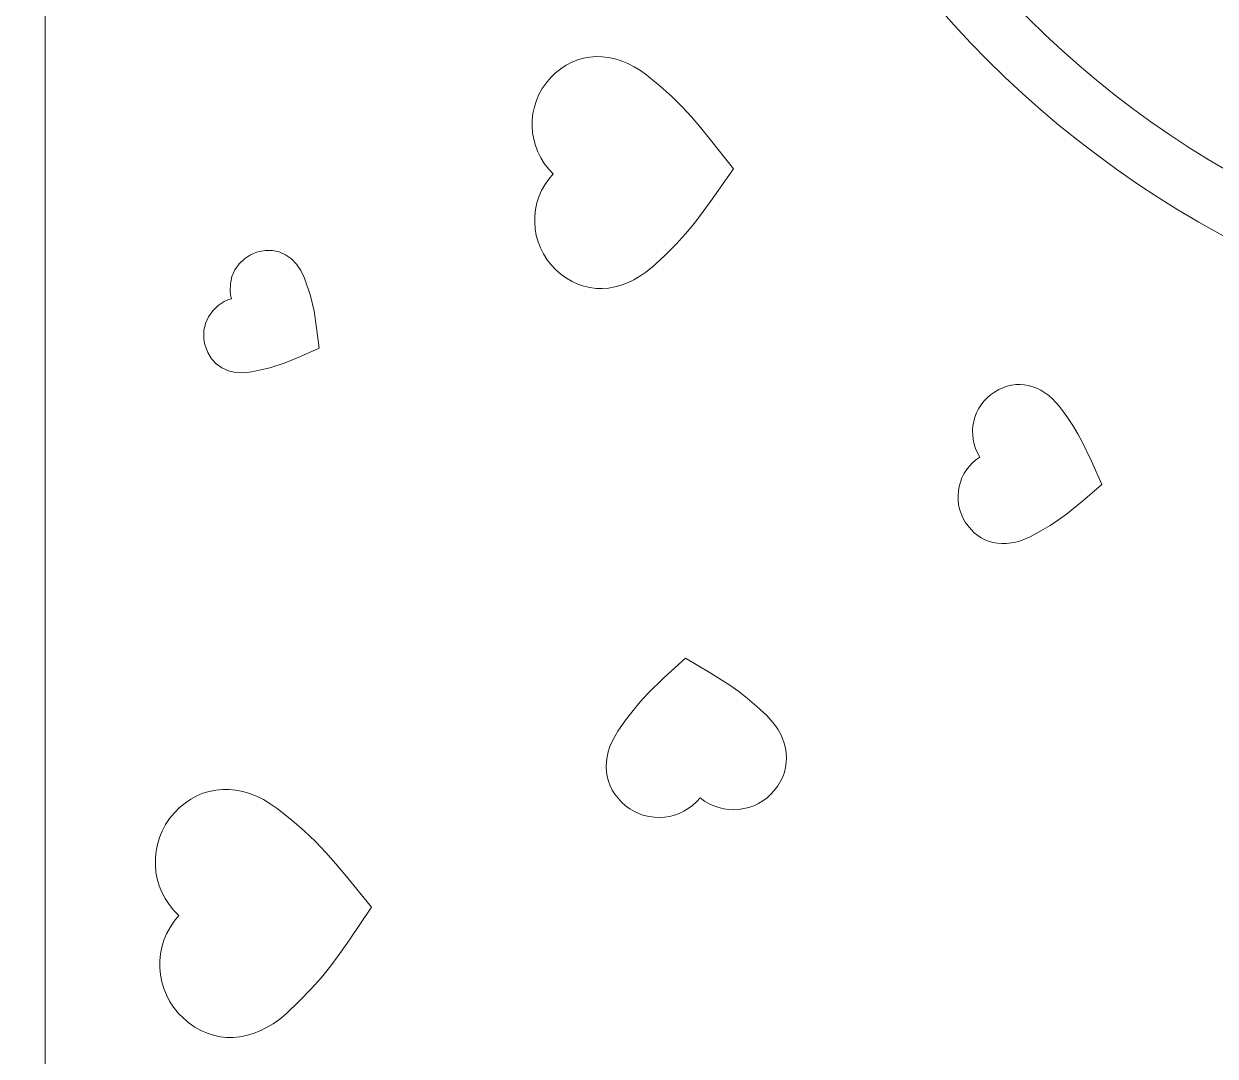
# Model space of a CAD drawing. Header units: millimetres. Extents: x -178 to 178, y -197 to 165.
# Drawn here: x 34.6 to 80.13, y 2.62 to 42.08 of the extents above; entities that cross this region are included whole.
import ezdxf

# ---------------------------------------------------------------- set-up
doc = ezdxf.new("R2010")
doc.units = ezdxf.units.MM
doc.header["$MEASUREMENT"] = 0
doc.layers.add('Calque_par_d_faut', color=7, linetype='Continuous')

msp = doc.modelspace()

# ---------------------------------------------------------------- linework, layer by layer
at = {"layer": 'Calque_par_d_faut', "color": 1, "lineweight": 9}
msp.add_open_spline([(-173.1455, 165.4772), (-174.4725, 165.4763), (-175.7447, 164.9484), (-176.6824, 164.0095), (-176.6824, 164.0095), (-177.6201, 163.0707), (-178.1464, 161.8041), (-178.1455, 160.4772), (-178.1455, 160.4772), (-178.1455, 160.4772), (-178.1455, -24.5228), (-178.1455, -24.5228), (-178.1455, -24.5228), (-178.1447, -25.8498), (-177.6168, -27.122), (-176.6779, -28.0597), (-176.6779, -28.0597), (-175.7391, -28.9974), (-174.4725, -29.5237), (-173.1455, -29.5228), (-173.1455, -29.5228), (-173.1455, -29.5228), (172.4975, -29.5228), (172.4975, -29.5228), (172.4975, -29.5228), (173.8245, -29.522), (175.0967, -28.9941), (176.0344, -28.0552), (176.0344, -28.0552), (176.9721, -27.1163), (177.4984, -25.8498), (177.4975, -24.5228), (177.4975, -24.5228), (177.4975, -24.5228), (177.4975, 71.9694), (177.4975, 71.9694), (177.4975, 71.9694), (177.4975, 71.9694), (177.4975, 79.9694), (177.4975, 79.9694), (177.4975, 79.9694), (177.4975, 79.9694), (177.4975, 160.4772), (177.4975, 160.4772), (177.4975, 160.4772), (177.4967, 161.8041), (176.9688, 163.0763), (176.0299, 164.014), (176.0299, 164.014), (175.0911, 164.9517), (173.8245, 165.478), (172.4975, 165.4772), (172.4975, 165.4772), (172.4975, 165.4772), (-173.1455, 165.4772), (-173.1455, 165.4772), (-173.1455, 165.4772), (-173.1455, 165.4772), (-173.1455, 165.4772), (-173.1455, 165.4772)], degree=3, knots=[0, 0, 0, 0, 0.0625, 0.0625, 0.0625, 0.0625, 0.125, 0.125, 0.125, 0.125, 0.1875, 0.1875, 0.1875, 0.1875, 0.25, 0.25, 0.25, 0.25, 0.3125, 0.3125, 0.3125, 0.3125, 0.375, 0.375, 0.375, 0.375, 0.4375, 0.4375, 0.4375, 0.4375, 0.5, 0.5, 0.5, 0.5, 0.5625, 0.5625, 0.5625, 0.5625, 0.625, 0.625, 0.625, 0.625, 0.6875, 0.6875, 0.6875, 0.6875, 0.75, 0.75, 0.75, 0.75, 0.8125, 0.8125, 0.8125, 0.8125, 0.875, 0.875, 0.875, 0.875, 1, 1, 1, 1], dxfattribs=at)
at = {"layer": 'Calque_par_d_faut', "color": 150, "lineweight": 9}
for points, knots in [([(159.0166, 157.1652), (159.8117, 157.1657), (160.5745, 156.8503), (161.1371, 156.2884), (161.1371, 156.2884), (161.6997, 155.7265), (162.0161, 154.9604), (162.0166, 154.1652), (162.0166, 154.1652), (162.0166, 154.1652), (162.0166, -18.2109), (162.0166, -18.2109), (162.0166, -18.2109), (162.0171, -19.006), (161.7017, -19.7688), (161.1398, -20.3314), (161.1398, -20.3314), (160.5779, -20.894), (159.8117, -21.2104), (159.0166, -21.2109), (159.0166, -21.2109), (159.0166, -21.2109), (38.413, -21.2109), (38.413, -21.2109), (38.413, -21.2109), (37.6179, -21.2114), (36.8551, -20.896), (36.2925, -20.3341), (36.2925, -20.3341), (35.7299, -19.7722), (35.4135, -19.006), (35.413, -18.2109), (35.413, -18.2109), (35.413, -18.2109), (35.413, 154.1652), (35.413, 154.1652), (35.413, 154.1652), (35.4125, 154.9604), (35.7279, 155.7231), (36.2898, 156.2857), (36.2898, 156.2857), (36.8517, 156.8484), (37.6179, 157.1647), (38.413, 157.1652), (38.413, 157.1652), (38.413, 157.1652), (159.0166, 157.1652), (159.0166, 157.1652), (159.0166, 157.1652), (159.0166, 157.1652), (159.0166, 157.1652), (159.0166, 157.1652)], [0, 0, 0, 0, 0.0714286, 0.0714286, 0.0714286, 0.0714286, 0.1428571, 0.1428571, 0.1428571, 0.1428571, 0.2142857, 0.2142857, 0.2142857, 0.2142857, 0.2857143, 0.2857143, 0.2857143, 0.2857143, 0.3571429, 0.3571429, 0.3571429, 0.3571429, 0.4285714, 0.4285714, 0.4285714, 0.4285714, 0.5, 0.5, 0.5, 0.5, 0.5714286, 0.5714286, 0.5714286, 0.5714286, 0.6428571, 0.6428571, 0.6428571, 0.6428571, 0.7142857, 0.7142857, 0.7142857, 0.7142857, 0.7857143, 0.7857143, 0.7857143, 0.7857143, 0.8571429, 0.8571429, 0.8571429, 0.8571429, 1, 1, 1, 1]), ([(137.3051, 67.9772), (137.3051, 89.29), (120.0277, 106.5674), (98.715, 106.5674), (98.715, 106.5674), (77.4022, 106.5674), (60.1247, 89.2901), (60.1247, 67.9773), (60.1247, 67.9773), (60.1246, 46.6645), (77.402, 29.387), (98.7148, 29.3869), (98.7148, 29.3869), (120.0275, 29.3868), (137.305, 46.6642), (137.3051, 67.977), (137.3051, 67.9771), (137.3051, 67.9771), (137.3051, 67.9772)], [0, 0, 0, 0, 0.2, 0.2, 0.2, 0.2, 0.4, 0.4, 0.4, 0.4, 0.6, 0.6, 0.6, 0.6, 1, 1, 1, 1.0002, 1.0002, 1.0002, 1.0002]), ([(135.0663, 67.9772), (135.0663, 88.0535), (118.7912, 104.3286), (98.7149, 104.3286), (98.7149, 104.3286), (78.6385, 104.3287), (62.3634, 88.0536), (62.3634, 67.9773), (62.3634, 67.9773), (62.3633, 47.9009), (78.6383, 31.6258), (98.7147, 31.6257), (98.7147, 31.6257), (118.791, 31.6256), (135.0662, 47.9006), (135.0663, 67.977), (135.0663, 67.9771), (135.0663, 67.9771), (135.0663, 67.9772)], [0, 0, 0, 0, 0.2, 0.2, 0.2, 0.2, 0.4, 0.4, 0.4, 0.4, 0.6, 0.6, 0.6, 0.6, 1, 1, 1, 1.0002, 1.0002, 1.0002, 1.0002]), ([(54.8335, 36.3459), (54.8335, 36.3459), (54.6498, 36.5382), (54.6498, 36.5382), (54.6498, 36.5382), (54.6498, 36.5382), (54.4896, 36.7441), (54.4896, 36.7441), (54.4896, 36.7441), (54.4896, 36.7441), (54.3528, 36.9617), (54.3528, 36.9617), (54.3528, 36.9617), (54.3528, 36.9617), (54.2395, 37.1891), (54.2395, 37.1891), (54.2395, 37.1891), (54.2395, 37.1891), (54.1498, 37.4246), (54.1498, 37.4246), (54.1498, 37.4246), (54.1498, 37.4246), (54.0837, 37.6663), (54.0837, 37.6663), (54.0837, 37.6663), (54.0837, 37.6663), (54.0413, 37.9124), (54.0413, 37.9124), (54.0413, 37.9124), (54.0413, 37.9124), (54.0225, 38.1609), (54.0225, 38.1609), (54.0225, 38.1609), (54.0225, 38.1609), (54.0276, 38.4101), (54.0276, 38.4101), (54.0276, 38.4101), (54.0276, 38.4101), (54.0564, 38.6581), (54.0564, 38.6581), (54.0564, 38.6581), (54.0564, 38.6581), (54.1091, 38.9031), (54.1091, 38.9031), (54.1091, 38.9031), (54.1091, 38.9031), (54.1858, 39.1431), (54.1858, 39.1431), (54.1858, 39.1431), (54.1858, 39.1431), (54.2864, 39.3765), (54.2864, 39.3765), (54.2864, 39.3765), (54.2864, 39.3765), (54.411, 39.6013), (54.411, 39.6013), (54.411, 39.6013), (54.411, 39.6013), (54.5597, 39.8156), (54.5597, 39.8156), (54.5597, 39.8156), (54.5597, 39.8156), (54.7325, 40.0177), (54.7325, 40.0177), (54.7325, 40.0177), (54.7325, 40.0177), (54.9222, 40.2013), (54.9222, 40.2013), (54.9222, 40.2013), (54.9222, 40.2013), (55.1212, 40.3614), (55.1212, 40.3614), (55.1212, 40.3614), (55.1212, 40.3614), (55.3285, 40.4979), (55.3285, 40.4979), (55.3285, 40.4979), (55.3285, 40.4979), (55.5434, 40.6108), (55.5434, 40.6108), (55.5434, 40.6108), (55.5434, 40.6108), (55.765, 40.7001), (55.765, 40.7001), (55.765, 40.7001), (55.765, 40.7001), (55.9924, 40.7658), (55.9924, 40.7658), (55.9924, 40.7658), (55.9924, 40.7658), (56.2248, 40.8079), (56.2248, 40.8079), (56.2248, 40.8079), (56.2248, 40.8079), (56.4614, 40.8263), (56.4614, 40.8263), (56.4614, 40.8263), (56.4614, 40.8263), (56.7014, 40.821), (56.7014, 40.821), (56.7014, 40.821), (56.7014, 40.821), (56.9438, 40.792), (56.9438, 40.792), (56.9438, 40.792), (56.9438, 40.792), (57.1879, 40.7393), (57.1879, 40.7393), (57.1879, 40.7393), (57.1879, 40.7393), (57.4329, 40.6628), (57.4329, 40.6628), (57.4329, 40.6628), (57.4329, 40.6628), (57.6778, 40.5625), (57.6778, 40.5625), (57.6778, 40.5625), (57.6778, 40.5625), (57.9219, 40.4384), (57.9219, 40.4384), (57.9219, 40.4384), (57.9219, 40.4384), (58.1644, 40.2905), (58.1644, 40.2905), (58.1644, 40.2905), (58.1644, 40.2905), (58.4043, 40.1187), (58.4043, 40.1187), (58.4043, 40.1187), (58.4043, 40.1187), (58.919, 39.6944), (58.919, 39.6944), (58.919, 39.6944), (58.919, 39.6944), (59.362, 39.2978), (59.362, 39.2978), (59.362, 39.2978), (59.362, 39.2978), (59.7549, 38.9117), (59.7549, 38.9117), (59.7549, 38.9117), (59.7549, 38.9117), (60.1191, 38.5189), (60.1191, 38.5189), (60.1191, 38.5189), (60.1191, 38.5189), (60.476, 38.1021), (60.476, 38.1021), (60.476, 38.1021), (60.476, 38.1021), (60.8472, 37.644), (60.8472, 37.644), (60.8472, 37.644), (60.8472, 37.644), (61.7181, 36.5353), (61.7181, 36.5353), (61.7181, 36.5353), (61.7181, 36.5353), (60.9095, 35.3804), (60.9095, 35.3804), (60.9095, 35.3804), (60.9095, 35.3804), (60.564, 34.9026), (60.564, 34.9026), (60.564, 34.9026), (60.564, 34.9026), (60.2305, 34.4668), (60.2305, 34.4668), (60.2305, 34.4668), (60.2305, 34.4668), (59.8885, 34.0546), (59.8885, 34.0546), (59.8885, 34.0546), (59.8885, 34.0546), (59.5174, 33.6475), (59.5174, 33.6475), (59.5174, 33.6475), (59.5174, 33.6475), (59.0969, 33.2271), (59.0969, 33.2271), (59.0969, 33.2271), (59.0969, 33.2271), (58.6063, 32.7751), (58.6063, 32.7751), (58.6063, 32.7751), (58.6063, 32.7751), (58.3762, 32.5904), (58.3762, 32.5904), (58.3762, 32.5904), (58.3762, 32.5904), (58.1422, 32.4294), (58.1422, 32.4294), (58.1422, 32.4294), (58.1422, 32.4294), (57.9053, 32.2921), (57.9053, 32.2921), (57.9053, 32.2921), (57.9053, 32.2921), (57.6663, 32.1785), (57.6663, 32.1785), (57.6663, 32.1785), (57.6663, 32.1785), (57.4259, 32.0887), (57.4259, 32.0887), (57.4259, 32.0887), (57.4259, 32.0887), (57.185, 32.0226), (57.185, 32.0226), (57.185, 32.0226), (57.185, 32.0226), (56.9445, 31.9803), (56.9445, 31.9803), (56.9445, 31.9803), (56.9445, 31.9803), (56.7052, 31.9618), (56.7052, 31.9618), (56.7052, 31.9618), (56.7052, 31.9618), (56.468, 31.9672), (56.468, 31.9672), (56.468, 31.9672), (56.468, 31.9672), (56.2336, 31.9964), (56.2336, 31.9964), (56.2336, 31.9964), (56.2336, 31.9964), (56.0029, 32.0495), (56.0029, 32.0495), (56.0029, 32.0495), (56.0029, 32.0495), (55.7768, 32.1265), (55.7768, 32.1265), (55.7768, 32.1265), (55.7768, 32.1265), (55.556, 32.2275), (55.556, 32.2275), (55.556, 32.2275), (55.556, 32.2275), (55.3415, 32.3524), (55.3415, 32.3524), (55.3415, 32.3524), (55.3415, 32.3524), (55.1341, 32.5013), (55.1341, 32.5013), (55.1341, 32.5013), (55.1341, 32.5013), (54.9345, 32.6741), (54.9345, 32.6741), (54.9345, 32.6741), (54.9345, 32.6741), (54.7508, 32.8664), (54.7508, 32.8664), (54.7508, 32.8664), (54.7508, 32.8664), (54.5906, 33.0723), (54.5906, 33.0723), (54.5906, 33.0723), (54.5906, 33.0723), (54.4538, 33.2899), (54.4538, 33.2899), (54.4538, 33.2899), (54.4538, 33.2899), (54.3405, 33.5173), (54.3405, 33.5173), (54.3405, 33.5173), (54.3405, 33.5173), (54.2508, 33.7528), (54.2508, 33.7528), (54.2508, 33.7528), (54.2508, 33.7528), (54.1847, 33.9945), (54.1847, 33.9945), (54.1847, 33.9945), (54.1847, 33.9945), (54.1423, 34.2406), (54.1423, 34.2406), (54.1423, 34.2406), (54.1423, 34.2406), (54.1235, 34.4891), (54.1235, 34.4891), (54.1235, 34.4891), (54.1235, 34.4891), (54.1286, 34.7383), (54.1286, 34.7383), (54.1286, 34.7383), (54.1286, 34.7383), (54.1574, 34.9863), (54.1574, 34.9863), (54.1574, 34.9863), (54.1574, 34.9863), (54.2101, 35.2313), (54.2101, 35.2313), (54.2101, 35.2313), (54.2101, 35.2313), (54.2868, 35.4714), (54.2868, 35.4714), (54.2868, 35.4714), (54.2868, 35.4714), (54.3874, 35.7047), (54.3874, 35.7047), (54.3874, 35.7047), (54.3874, 35.7047), (54.512, 35.9295), (54.512, 35.9295), (54.512, 35.9295), (54.512, 35.9295), (54.6607, 36.1438), (54.6607, 36.1438), (54.6607, 36.1438), (54.6607, 36.1438), (54.8335, 36.3459), (54.8335, 36.3459), (54.8335, 36.3459), (54.8335, 36.3459), (54.8335, 36.3459), (54.8335, 36.3459)], [0, 0, 0, 0, 0.0125, 0.0125, 0.0125, 0.0125, 0.025, 0.025, 0.025, 0.025, 0.0375, 0.0375, 0.0375, 0.0375, 0.05, 0.05, 0.05, 0.05, 0.0625, 0.0625, 0.0625, 0.0625, 0.075, 0.075, 0.075, 0.075, 0.0875, 0.0875, 0.0875, 0.0875, 0.1, 0.1, 0.1, 0.1, 0.1125, 0.1125, 0.1125, 0.1125, 0.125, 0.125, 0.125, 0.125, 0.1375, 0.1375, 0.1375, 0.1375, 0.15, 0.15, 0.15, 0.15, 0.1625, 0.1625, 0.1625, 0.1625, 0.175, 0.175, 0.175, 0.175, 0.1875, 0.1875, 0.1875, 0.1875, 0.2, 0.2, 0.2, 0.2, 0.2125, 0.2125, 0.2125, 0.2125, 0.225, 0.225, 0.225, 0.225, 0.2375, 0.2375, 0.2375, 0.2375, 0.25, 0.25, 0.25, 0.25, 0.2625, 0.2625, 0.2625, 0.2625, 0.275, 0.275, 0.275, 0.275, 0.2875, 0.2875, 0.2875, 0.2875, 0.3, 0.3, 0.3, 0.3, 0.3125, 0.3125, 0.3125, 0.3125, 0.325, 0.325, 0.325, 0.325, 0.3375, 0.3375, 0.3375, 0.3375, 0.35, 0.35, 0.35, 0.35, 0.3625, 0.3625, 0.3625, 0.3625, 0.375, 0.375, 0.375, 0.375, 0.3875, 0.3875, 0.3875, 0.3875, 0.4, 0.4, 0.4, 0.4, 0.4125, 0.4125, 0.4125, 0.4125, 0.425, 0.425, 0.425, 0.425, 0.4375, 0.4375, 0.4375, 0.4375, 0.45, 0.45, 0.45, 0.45, 0.4625, 0.4625, 0.4625, 0.4625, 0.475, 0.475, 0.475, 0.475, 0.4875, 0.4875, 0.4875, 0.4875, 0.5, 0.5, 0.5, 0.5, 0.5125, 0.5125, 0.5125, 0.5125, 0.525, 0.525, 0.525, 0.525, 0.5375, 0.5375, 0.5375, 0.5375, 0.55, 0.55, 0.55, 0.55, 0.5625, 0.5625, 0.5625, 0.5625, 0.575, 0.575, 0.575, 0.575, 0.5875, 0.5875, 0.5875, 0.5875, 0.6, 0.6, 0.6, 0.6, 0.6125, 0.6125, 0.6125, 0.6125, 0.625, 0.625, 0.625, 0.625, 0.6375, 0.6375, 0.6375, 0.6375, 0.65, 0.65, 0.65, 0.65, 0.6625, 0.6625, 0.6625, 0.6625, 0.675, 0.675, 0.675, 0.675, 0.6875, 0.6875, 0.6875, 0.6875, 0.7, 0.7, 0.7, 0.7, 0.7125, 0.7125, 0.7125, 0.7125, 0.725, 0.725, 0.725, 0.725, 0.7375, 0.7375, 0.7375, 0.7375, 0.75, 0.75, 0.75, 0.75, 0.7625, 0.7625, 0.7625, 0.7625, 0.775, 0.775, 0.775, 0.775, 0.7875, 0.7875, 0.7875, 0.7875, 0.8, 0.8, 0.8, 0.8, 0.8125, 0.8125, 0.8125, 0.8125, 0.825, 0.825, 0.825, 0.825, 0.8375, 0.8375, 0.8375, 0.8375, 0.85, 0.85, 0.85, 0.85, 0.8625, 0.8625, 0.8625, 0.8625, 0.875, 0.875, 0.875, 0.875, 0.8875, 0.8875, 0.8875, 0.8875, 0.9, 0.9, 0.9, 0.9, 0.9125, 0.9125, 0.9125, 0.9125, 0.925, 0.925, 0.925, 0.925, 0.9375, 0.9375, 0.9375, 0.9375, 0.95, 0.95, 0.95, 0.95, 0.9625, 0.9625, 0.9625, 0.9625, 0.975, 0.975, 0.975, 0.975, 1, 1, 1, 1]), ([(42.5326, 31.5723), (42.5326, 31.5723), (42.4998, 31.7173), (42.4998, 31.7173), (42.4998, 31.7173), (42.4998, 31.7173), (42.4822, 31.8621), (42.4822, 31.8621), (42.4822, 31.8621), (42.4822, 31.8621), (42.4902, 32.1474), (42.4902, 32.1474), (42.4902, 32.1474), (42.4902, 32.1474), (42.5527, 32.421), (42.5527, 32.421), (42.5527, 32.421), (42.5527, 32.421), (42.6656, 32.6758), (42.6656, 32.6758), (42.6656, 32.6758), (42.6656, 32.6758), (42.8248, 32.9045), (42.8248, 32.9045), (42.8248, 32.9045), (42.8248, 32.9045), (43.0262, 33.0999), (43.0262, 33.0999), (43.0262, 33.0999), (43.0262, 33.0999), (43.2659, 33.2548), (43.2659, 33.2548), (43.2659, 33.2548), (43.2659, 33.2548), (43.3989, 33.3148), (43.3989, 33.3148), (43.3989, 33.3148), (43.3989, 33.3148), (43.5398, 33.362), (43.5398, 33.362), (43.5398, 33.362), (43.5398, 33.362), (43.825, 33.4151), (43.825, 33.4151), (43.825, 33.4151), (43.825, 33.4151), (44.0992, 33.4133), (44.0992, 33.4133), (44.0992, 33.4133), (44.0992, 33.4133), (44.3591, 33.3586), (44.3591, 33.3586), (44.3591, 33.3586), (44.3591, 33.3586), (44.6014, 33.2527), (44.6014, 33.2527), (44.6014, 33.2527), (44.6014, 33.2527), (44.8228, 33.0976), (44.8228, 33.0976), (44.8228, 33.0976), (44.8228, 33.0976), (45.0202, 32.895), (45.0202, 32.895), (45.0202, 32.895), (45.0202, 32.895), (45.1902, 32.6468), (45.1902, 32.6468), (45.1902, 32.6468), (45.1902, 32.6468), (45.3296, 32.3548), (45.3296, 32.3548), (45.3296, 32.3548), (45.3296, 32.3548), (45.5528, 31.6858), (45.5528, 31.6858), (45.5528, 31.6858), (45.5528, 31.6858), (45.6919, 31.0947), (45.6919, 31.0947), (45.6919, 31.0947), (45.6919, 31.0947), (45.7895, 30.4658), (45.7895, 30.4658), (45.7895, 30.4658), (45.7895, 30.4658), (45.8883, 29.6838), (45.8883, 29.6838), (45.8883, 29.6838), (45.8883, 29.6838), (45.1685, 29.3625), (45.1685, 29.3625), (45.1685, 29.3625), (45.1685, 29.3625), (44.5803, 29.1196), (44.5803, 29.1196), (44.5803, 29.1196), (44.5803, 29.1196), (44.0028, 28.9317), (44.0028, 28.9317), (44.0028, 28.9317), (44.0028, 28.9317), (43.3151, 28.7754), (43.3151, 28.7754), (43.3151, 28.7754), (43.3151, 28.7754), (42.9932, 28.743), (42.9932, 28.743), (42.9932, 28.743), (42.9932, 28.743), (42.6928, 28.7596), (42.6928, 28.7596), (42.6928, 28.7596), (42.6928, 28.7596), (42.4172, 28.8231), (42.4172, 28.8231), (42.4172, 28.8231), (42.4172, 28.8231), (42.1697, 28.9319), (42.1697, 28.9319), (42.1697, 28.9319), (42.1697, 28.9319), (41.9535, 29.0841), (41.9535, 29.0841), (41.9535, 29.0841), (41.9535, 29.0841), (41.7719, 29.2779), (41.7719, 29.2779), (41.7719, 29.2779), (41.7719, 29.2779), (41.6281, 29.5113), (41.6281, 29.5113), (41.6281, 29.5113), (41.6281, 29.5113), (41.5254, 29.7826), (41.5254, 29.7826), (41.5254, 29.7826), (41.5254, 29.7826), (41.4926, 29.9276), (41.4926, 29.9276), (41.4926, 29.9276), (41.4926, 29.9276), (41.475, 30.0724), (41.475, 30.0724), (41.475, 30.0724), (41.475, 30.0724), (41.483, 30.3577), (41.483, 30.3577), (41.483, 30.3577), (41.483, 30.3577), (41.5455, 30.6313), (41.5455, 30.6313), (41.5455, 30.6313), (41.5455, 30.6313), (41.6583, 30.8861), (41.6583, 30.8861), (41.6583, 30.8861), (41.6583, 30.8861), (41.8175, 31.1147), (41.8175, 31.1147), (41.8175, 31.1147), (41.8175, 31.1147), (42.019, 31.3101), (42.019, 31.3101), (42.019, 31.3101), (42.019, 31.3101), (42.2587, 31.4651), (42.2587, 31.4651), (42.2587, 31.4651), (42.2587, 31.4651), (42.3917, 31.5251), (42.3917, 31.5251), (42.3917, 31.5251), (42.3917, 31.5251), (42.5326, 31.5723), (42.5326, 31.5723), (42.5326, 31.5723), (42.5326, 31.5723), (42.5326, 31.5723), (42.5326, 31.5723)], [0, 0, 0, 0, 0.0217391, 0.0217391, 0.0217391, 0.0217391, 0.0434783, 0.0434783, 0.0434783, 0.0434783, 0.0652174, 0.0652174, 0.0652174, 0.0652174, 0.0869565, 0.0869565, 0.0869565, 0.0869565, 0.1086957, 0.1086957, 0.1086957, 0.1086957, 0.1304348, 0.1304348, 0.1304348, 0.1304348, 0.1521739, 0.1521739, 0.1521739, 0.1521739, 0.173913, 0.173913, 0.173913, 0.173913, 0.1956522, 0.1956522, 0.1956522, 0.1956522, 0.2173913, 0.2173913, 0.2173913, 0.2173913, 0.2391304, 0.2391304, 0.2391304, 0.2391304, 0.2608696, 0.2608696, 0.2608696, 0.2608696, 0.2826087, 0.2826087, 0.2826087, 0.2826087, 0.3043478, 0.3043478, 0.3043478, 0.3043478, 0.326087, 0.326087, 0.326087, 0.326087, 0.3478261, 0.3478261, 0.3478261, 0.3478261, 0.3695652, 0.3695652, 0.3695652, 0.3695652, 0.3913043, 0.3913043, 0.3913043, 0.3913043, 0.4130435, 0.4130435, 0.4130435, 0.4130435, 0.4347826, 0.4347826, 0.4347826, 0.4347826, 0.4565217, 0.4565217, 0.4565217, 0.4565217, 0.4782609, 0.4782609, 0.4782609, 0.4782609, 0.5, 0.5, 0.5, 0.5, 0.5217391, 0.5217391, 0.5217391, 0.5217391, 0.5434783, 0.5434783, 0.5434783, 0.5434783, 0.5652174, 0.5652174, 0.5652174, 0.5652174, 0.5869565, 0.5869565, 0.5869565, 0.5869565, 0.6086957, 0.6086957, 0.6086957, 0.6086957, 0.6304348, 0.6304348, 0.6304348, 0.6304348, 0.6521739, 0.6521739, 0.6521739, 0.6521739, 0.673913, 0.673913, 0.673913, 0.673913, 0.6956522, 0.6956522, 0.6956522, 0.6956522, 0.7173913, 0.7173913, 0.7173913, 0.7173913, 0.7391304, 0.7391304, 0.7391304, 0.7391304, 0.7608696, 0.7608696, 0.7608696, 0.7608696, 0.7826087, 0.7826087, 0.7826087, 0.7826087, 0.8043478, 0.8043478, 0.8043478, 0.8043478, 0.826087, 0.826087, 0.826087, 0.826087, 0.8478261, 0.8478261, 0.8478261, 0.8478261, 0.8695652, 0.8695652, 0.8695652, 0.8695652, 0.8913043, 0.8913043, 0.8913043, 0.8913043, 0.9130435, 0.9130435, 0.9130435, 0.9130435, 0.9347826, 0.9347826, 0.9347826, 0.9347826, 0.9565217, 0.9565217, 0.9565217, 0.9565217, 1, 1, 1, 1]), ([(71.1381, 25.5217), (71.1381, 25.5217), (71.0475, 25.6823), (71.0475, 25.6823), (71.0475, 25.6823), (71.0475, 25.6823), (70.9749, 25.8479), (70.9749, 25.8479), (70.9749, 25.8479), (70.9749, 25.8479), (70.9201, 26.0175), (70.9201, 26.0175), (70.9201, 26.0175), (70.9201, 26.0175), (70.8827, 26.1896), (70.8827, 26.1896), (70.8827, 26.1896), (70.8827, 26.1896), (70.8626, 26.3632), (70.8626, 26.3632), (70.8626, 26.3632), (70.8626, 26.3632), (70.8594, 26.5369), (70.8594, 26.5369), (70.8594, 26.5369), (70.8594, 26.5369), (70.8729, 26.7095), (70.8729, 26.7095), (70.8729, 26.7095), (70.8729, 26.7095), (70.9027, 26.8797), (70.9027, 26.8797), (70.9027, 26.8797), (70.9027, 26.8797), (70.9485, 27.0463), (70.9485, 27.0463), (70.9485, 27.0463), (70.9485, 27.0463), (71.0102, 27.208), (71.0102, 27.208), (71.0102, 27.208), (71.0102, 27.208), (71.0874, 27.3636), (71.0874, 27.3636), (71.0874, 27.3636), (71.0874, 27.3636), (71.1799, 27.5119), (71.1799, 27.5119), (71.1799, 27.5119), (71.1799, 27.5119), (71.2873, 27.6515), (71.2873, 27.6515), (71.2873, 27.6515), (71.2873, 27.6515), (71.4093, 27.7813), (71.4093, 27.7813), (71.4093, 27.7813), (71.4093, 27.7813), (71.5458, 27.9), (71.5458, 27.9), (71.5458, 27.9), (71.5458, 27.9), (71.6964, 28.0063), (71.6964, 28.0063), (71.6964, 28.0063), (71.6964, 28.0063), (71.8552, 28.0973), (71.8552, 28.0973), (71.8552, 28.0973), (71.8552, 28.0973), (72.0162, 28.1709), (72.0162, 28.1709), (72.0162, 28.1709), (72.0162, 28.1709), (72.1788, 28.2273), (72.1788, 28.2273), (72.1788, 28.2273), (72.1788, 28.2273), (72.3425, 28.2666), (72.3425, 28.2666), (72.3425, 28.2666), (72.3425, 28.2666), (72.5066, 28.2888), (72.5066, 28.2888), (72.5066, 28.2888), (72.5066, 28.2888), (72.6706, 28.2942), (72.6706, 28.2942), (72.6706, 28.2942), (72.6706, 28.2942), (72.834, 28.2828), (72.834, 28.2828), (72.834, 28.2828), (72.834, 28.2828), (72.9961, 28.2548), (72.9961, 28.2548), (72.9961, 28.2548), (72.9961, 28.2548), (73.1564, 28.2103), (73.1564, 28.2103), (73.1564, 28.2103), (73.1564, 28.2103), (73.3144, 28.1495), (73.3144, 28.1495), (73.3144, 28.1495), (73.3144, 28.1495), (73.4695, 28.0724), (73.4695, 28.0724), (73.4695, 28.0724), (73.4695, 28.0724), (73.621, 27.9792), (73.621, 27.9792), (73.621, 27.9792), (73.621, 27.9792), (73.7685, 27.8701), (73.7685, 27.8701), (73.7685, 27.8701), (73.7685, 27.8701), (73.9114, 27.7451), (73.9114, 27.7451), (73.9114, 27.7451), (73.9114, 27.7451), (74.181, 27.448), (74.181, 27.448), (74.181, 27.448), (74.181, 27.448), (74.4545, 27.0751), (74.4545, 27.0751), (74.4545, 27.0751), (74.4545, 27.0751), (74.6845, 26.733), (74.6845, 26.733), (74.6845, 26.733), (74.6845, 26.733), (74.8827, 26.4066), (74.8827, 26.4066), (74.8827, 26.4066), (74.8827, 26.4066), (75.0604, 26.0805), (75.0604, 26.0805), (75.0604, 26.0805), (75.0604, 26.0805), (75.4005, 25.3684), (75.4005, 25.3684), (75.4005, 25.3684), (75.4005, 25.3684), (75.7967, 24.4749), (75.7967, 24.4749), (75.7967, 24.4749), (75.7967, 24.4749), (75.0563, 23.8367), (75.0563, 23.8367), (75.0563, 23.8367), (75.0563, 23.8367), (74.4443, 23.3386), (74.4443, 23.3386), (74.4443, 23.3386), (74.4443, 23.3386), (74.1442, 23.1199), (74.1442, 23.1199), (74.1442, 23.1199), (74.1442, 23.1199), (73.8254, 22.9097), (73.8254, 22.9097), (73.8254, 22.9097), (73.8254, 22.9097), (73.4711, 22.6989), (73.4711, 22.6989), (73.4711, 22.6989), (73.4711, 22.6989), (73.0643, 22.4788), (73.0643, 22.4788), (73.0643, 22.4788), (73.0643, 22.4788), (72.6936, 22.3257), (72.6936, 22.3257), (72.6936, 22.3257), (72.6936, 22.3257), (72.5109, 22.2738), (72.5109, 22.2738), (72.5109, 22.2738), (72.5109, 22.2738), (72.3309, 22.2382), (72.3309, 22.2382), (72.3309, 22.2382), (72.3309, 22.2382), (72.1541, 22.2189), (72.1541, 22.2189), (72.1541, 22.2189), (72.1541, 22.2189), (71.9809, 22.2155), (71.9809, 22.2155), (71.9809, 22.2155), (71.9809, 22.2155), (71.8121, 22.2281), (71.8121, 22.2281), (71.8121, 22.2281), (71.8121, 22.2281), (71.6482, 22.2565), (71.6482, 22.2565), (71.6482, 22.2565), (71.6482, 22.2565), (71.4897, 22.3006), (71.4897, 22.3006), (71.4897, 22.3006), (71.4897, 22.3006), (71.3371, 22.3602), (71.3371, 22.3602), (71.3371, 22.3602), (71.3371, 22.3602), (71.1912, 22.4352), (71.1912, 22.4352), (71.1912, 22.4352), (71.1912, 22.4352), (71.0524, 22.5255), (71.0524, 22.5255), (71.0524, 22.5255), (71.0524, 22.5255), (70.9213, 22.631), (70.9213, 22.631), (70.9213, 22.631), (70.9213, 22.631), (70.7984, 22.7515), (70.7984, 22.7515), (70.7984, 22.7515), (70.7984, 22.7515), (70.6844, 22.887), (70.6844, 22.887), (70.6844, 22.887), (70.6844, 22.887), (70.5798, 23.0372), (70.5798, 23.0372), (70.5798, 23.0372), (70.5798, 23.0372), (70.4891, 23.1977), (70.4891, 23.1977), (70.4891, 23.1977), (70.4891, 23.1977), (70.4166, 23.3634), (70.4166, 23.3634), (70.4166, 23.3634), (70.4166, 23.3634), (70.3618, 23.5329), (70.3618, 23.5329), (70.3618, 23.5329), (70.3618, 23.5329), (70.3244, 23.7051), (70.3244, 23.7051), (70.3244, 23.7051), (70.3244, 23.7051), (70.3043, 23.8786), (70.3043, 23.8786), (70.3043, 23.8786), (70.3043, 23.8786), (70.3011, 24.0523), (70.3011, 24.0523), (70.3011, 24.0523), (70.3011, 24.0523), (70.3145, 24.2249), (70.3145, 24.2249), (70.3145, 24.2249), (70.3145, 24.2249), (70.3443, 24.3951), (70.3443, 24.3951), (70.3443, 24.3951), (70.3443, 24.3951), (70.3902, 24.5617), (70.3902, 24.5617), (70.3902, 24.5617), (70.3902, 24.5617), (70.4519, 24.7234), (70.4519, 24.7234), (70.4519, 24.7234), (70.4519, 24.7234), (70.5291, 24.879), (70.5291, 24.879), (70.5291, 24.879), (70.5291, 24.879), (70.6215, 25.0273), (70.6215, 25.0273), (70.6215, 25.0273), (70.6215, 25.0273), (70.7289, 25.1669), (70.7289, 25.1669), (70.7289, 25.1669), (70.7289, 25.1669), (70.851, 25.2967), (70.851, 25.2967), (70.851, 25.2967), (70.851, 25.2967), (70.9875, 25.4154), (70.9875, 25.4154), (70.9875, 25.4154), (70.9875, 25.4154), (71.1381, 25.5217), (71.1381, 25.5217), (71.1381, 25.5217), (71.1381, 25.5217), (71.1381, 25.5217), (71.1381, 25.5217)], [0, 0, 0, 0, 0.0131579, 0.0131579, 0.0131579, 0.0131579, 0.0263158, 0.0263158, 0.0263158, 0.0263158, 0.0394737, 0.0394737, 0.0394737, 0.0394737, 0.0526316, 0.0526316, 0.0526316, 0.0526316, 0.0657895, 0.0657895, 0.0657895, 0.0657895, 0.0789474, 0.0789474, 0.0789474, 0.0789474, 0.0921053, 0.0921053, 0.0921053, 0.0921053, 0.1052632, 0.1052632, 0.1052632, 0.1052632, 0.1184211, 0.1184211, 0.1184211, 0.1184211, 0.1315789, 0.1315789, 0.1315789, 0.1315789, 0.1447368, 0.1447368, 0.1447368, 0.1447368, 0.1578947, 0.1578947, 0.1578947, 0.1578947, 0.1710526, 0.1710526, 0.1710526, 0.1710526, 0.1842105, 0.1842105, 0.1842105, 0.1842105, 0.1973684, 0.1973684, 0.1973684, 0.1973684, 0.2105263, 0.2105263, 0.2105263, 0.2105263, 0.2236842, 0.2236842, 0.2236842, 0.2236842, 0.2368421, 0.2368421, 0.2368421, 0.2368421, 0.25, 0.25, 0.25, 0.25, 0.2631579, 0.2631579, 0.2631579, 0.2631579, 0.2763158, 0.2763158, 0.2763158, 0.2763158, 0.2894737, 0.2894737, 0.2894737, 0.2894737, 0.3026316, 0.3026316, 0.3026316, 0.3026316, 0.3157895, 0.3157895, 0.3157895, 0.3157895, 0.3289474, 0.3289474, 0.3289474, 0.3289474, 0.3421053, 0.3421053, 0.3421053, 0.3421053, 0.3552632, 0.3552632, 0.3552632, 0.3552632, 0.3684211, 0.3684211, 0.3684211, 0.3684211, 0.3815789, 0.3815789, 0.3815789, 0.3815789, 0.3947368, 0.3947368, 0.3947368, 0.3947368, 0.4078947, 0.4078947, 0.4078947, 0.4078947, 0.4210526, 0.4210526, 0.4210526, 0.4210526, 0.4342105, 0.4342105, 0.4342105, 0.4342105, 0.4473684, 0.4473684, 0.4473684, 0.4473684, 0.4605263, 0.4605263, 0.4605263, 0.4605263, 0.4736842, 0.4736842, 0.4736842, 0.4736842, 0.4868421, 0.4868421, 0.4868421, 0.4868421, 0.5, 0.5, 0.5, 0.5, 0.5131579, 0.5131579, 0.5131579, 0.5131579, 0.5263158, 0.5263158, 0.5263158, 0.5263158, 0.5394737, 0.5394737, 0.5394737, 0.5394737, 0.5526316, 0.5526316, 0.5526316, 0.5526316, 0.5657895, 0.5657895, 0.5657895, 0.5657895, 0.5789474, 0.5789474, 0.5789474, 0.5789474, 0.5921053, 0.5921053, 0.5921053, 0.5921053, 0.6052632, 0.6052632, 0.6052632, 0.6052632, 0.6184211, 0.6184211, 0.6184211, 0.6184211, 0.6315789, 0.6315789, 0.6315789, 0.6315789, 0.6447368, 0.6447368, 0.6447368, 0.6447368, 0.6578947, 0.6578947, 0.6578947, 0.6578947, 0.6710526, 0.6710526, 0.6710526, 0.6710526, 0.6842105, 0.6842105, 0.6842105, 0.6842105, 0.6973684, 0.6973684, 0.6973684, 0.6973684, 0.7105263, 0.7105263, 0.7105263, 0.7105263, 0.7236842, 0.7236842, 0.7236842, 0.7236842, 0.7368421, 0.7368421, 0.7368421, 0.7368421, 0.75, 0.75, 0.75, 0.75, 0.7631579, 0.7631579, 0.7631579, 0.7631579, 0.7763158, 0.7763158, 0.7763158, 0.7763158, 0.7894737, 0.7894737, 0.7894737, 0.7894737, 0.8026316, 0.8026316, 0.8026316, 0.8026316, 0.8157895, 0.8157895, 0.8157895, 0.8157895, 0.8289474, 0.8289474, 0.8289474, 0.8289474, 0.8421053, 0.8421053, 0.8421053, 0.8421053, 0.8552632, 0.8552632, 0.8552632, 0.8552632, 0.8684211, 0.8684211, 0.8684211, 0.8684211, 0.8815789, 0.8815789, 0.8815789, 0.8815789, 0.8947368, 0.8947368, 0.8947368, 0.8947368, 0.9078947, 0.9078947, 0.9078947, 0.9078947, 0.9210526, 0.9210526, 0.9210526, 0.9210526, 0.9342105, 0.9342105, 0.9342105, 0.9342105, 0.9473684, 0.9473684, 0.9473684, 0.9473684, 0.9605263, 0.9605263, 0.9605263, 0.9605263, 0.9736842, 0.9736842, 0.9736842, 0.9736842, 1, 1, 1, 1]), ([(60.4438, 12.4957), (60.4438, 12.4957), (60.3054, 12.3415), (60.3054, 12.3415), (60.3054, 12.3415), (60.3054, 12.3415), (60.155, 12.2047), (60.155, 12.2047), (60.155, 12.2047), (60.155, 12.2047), (59.9941, 12.0855), (59.9941, 12.0855), (59.9941, 12.0855), (59.9941, 12.0855), (59.8241, 11.9839), (59.8241, 11.9839), (59.8241, 11.9839), (59.8241, 11.9839), (59.6465, 11.9001), (59.6465, 11.9001), (59.6465, 11.9001), (59.6465, 11.9001), (59.4627, 11.8343), (59.4627, 11.8343), (59.4627, 11.8343), (59.4627, 11.8343), (59.2741, 11.7866), (59.2741, 11.7866), (59.2741, 11.7866), (59.2741, 11.7866), (59.0821, 11.7572), (59.0821, 11.7572), (59.0821, 11.7572), (59.0821, 11.7572), (58.8882, 11.7463), (58.8882, 11.7463), (58.8882, 11.7463), (58.8882, 11.7463), (58.6938, 11.7539), (58.6938, 11.7539), (58.6938, 11.7539), (58.6938, 11.7539), (58.5003, 11.7802), (58.5003, 11.7802), (58.5003, 11.7802), (58.5003, 11.7802), (58.3092, 11.8254), (58.3092, 11.8254), (58.3092, 11.8254), (58.3092, 11.8254), (58.1219, 11.8897), (58.1219, 11.8897), (58.1219, 11.8897), (58.1219, 11.8897), (57.9398, 11.9731), (57.9398, 11.9731), (57.9398, 11.9731), (57.9398, 11.9731), (57.7644, 12.0758), (57.7644, 12.0758), (57.7644, 12.0758), (57.7644, 12.0758), (57.597, 12.198), (57.597, 12.198), (57.597, 12.198), (57.597, 12.198), (57.4431, 12.3344), (57.4431, 12.3344), (57.4431, 12.3344), (57.4431, 12.3344), (57.3068, 12.4795), (57.3068, 12.4795), (57.3068, 12.4795), (57.3068, 12.4795), (57.1884, 12.6324), (57.1884, 12.6324), (57.1884, 12.6324), (57.1884, 12.6324), (57.0878, 12.7926), (57.0878, 12.7926), (57.0878, 12.7926), (57.0878, 12.7926), (57.0052, 12.9594), (57.0052, 12.9594), (57.0052, 12.9594), (57.0052, 12.9594), (56.9406, 13.1322), (56.9406, 13.1322), (56.9406, 13.1322), (56.9406, 13.1322), (56.894, 13.3102), (56.894, 13.3102), (56.894, 13.3102), (56.894, 13.3102), (56.8656, 13.493), (56.8656, 13.493), (56.8656, 13.493), (56.8656, 13.493), (56.8553, 13.6797), (56.8553, 13.6797), (56.8553, 13.6797), (56.8553, 13.6797), (56.8634, 13.8698), (56.8634, 13.8698), (56.8634, 13.8698), (56.8634, 13.8698), (56.8898, 14.0626), (56.8898, 14.0626), (56.8898, 14.0626), (56.8898, 14.0626), (56.9346, 14.2575), (56.9346, 14.2575), (56.9346, 14.2575), (56.9346, 14.2575), (56.9979, 14.4538), (56.9979, 14.4538), (56.9979, 14.4538), (56.9979, 14.4538), (57.0797, 14.6509), (57.0797, 14.6509), (57.0797, 14.6509), (57.0797, 14.6509), (57.1802, 14.8481), (57.1802, 14.8481), (57.1802, 14.8481), (57.1802, 14.8481), (57.2993, 15.0447), (57.2993, 15.0447), (57.2993, 15.0447), (57.2993, 15.0447), (57.5983, 15.47), (57.5983, 15.47), (57.5983, 15.47), (57.5983, 15.47), (57.88, 15.8379), (57.88, 15.8379), (57.88, 15.8379), (57.88, 15.8379), (58.1565, 16.1662), (58.1565, 16.1662), (58.1565, 16.1662), (58.1565, 16.1662), (58.4399, 16.4726), (58.4399, 16.4726), (58.4399, 16.4726), (58.4399, 16.4726), (59.0762, 17.0905), (59.0762, 17.0905), (59.0762, 17.0905), (59.0762, 17.0905), (59.8856, 17.8334), (59.8856, 17.8334), (59.8856, 17.8334), (59.8856, 17.8334), (60.8312, 17.2741), (60.8312, 17.2741), (60.8312, 17.2741), (60.8312, 17.2741), (61.5815, 16.8011), (61.5815, 16.8011), (61.5815, 16.8011), (61.5815, 16.8011), (61.9222, 16.56), (61.9222, 16.56), (61.9222, 16.56), (61.9222, 16.56), (62.2607, 16.296), (62.2607, 16.296), (62.2607, 16.296), (62.2607, 16.296), (62.6124, 15.9943), (62.6124, 15.9943), (62.6124, 15.9943), (62.6124, 15.9943), (62.9929, 15.6402), (62.9929, 15.6402), (62.9929, 15.6402), (62.9929, 15.6402), (63.1501, 15.4724), (63.1501, 15.4724), (63.1501, 15.4724), (63.1501, 15.4724), (63.2892, 15.3003), (63.2892, 15.3003), (63.2892, 15.3003), (63.2892, 15.3003), (63.41, 15.1244), (63.41, 15.1244), (63.41, 15.1244), (63.41, 15.1244), (63.5125, 14.9455), (63.5125, 14.9455), (63.5125, 14.9455), (63.5125, 14.9455), (63.5967, 14.7641), (63.5967, 14.7641), (63.5967, 14.7641), (63.5967, 14.7641), (63.6624, 14.5809), (63.6624, 14.5809), (63.6624, 14.5809), (63.6624, 14.5809), (63.7096, 14.3965), (63.7096, 14.3965), (63.7096, 14.3965), (63.7096, 14.3965), (63.7383, 14.2117), (63.7383, 14.2117), (63.7383, 14.2117), (63.7383, 14.2117), (63.7483, 14.0271), (63.7483, 14.0271), (63.7483, 14.0271), (63.7483, 14.0271), (63.7396, 13.8432), (63.7396, 13.8432), (63.7396, 13.8432), (63.7396, 13.8432), (63.7121, 13.6608), (63.7121, 13.6608), (63.7121, 13.6608), (63.7121, 13.6608), (63.6657, 13.4805), (63.6657, 13.4805), (63.6657, 13.4805), (63.6657, 13.4805), (63.6005, 13.303), (63.6005, 13.303), (63.6005, 13.303), (63.6005, 13.303), (63.5163, 13.1289), (63.5163, 13.1289), (63.5163, 13.1289), (63.5163, 13.1289), (63.413, 12.9588), (63.413, 12.9588), (63.413, 12.9588), (63.413, 12.9588), (63.2906, 12.7934), (63.2906, 12.7934), (63.2906, 12.7934), (63.2906, 12.7934), (63.1521, 12.6392), (63.1521, 12.6392), (63.1521, 12.6392), (63.1521, 12.6392), (63.0018, 12.5024), (63.0018, 12.5024), (63.0018, 12.5024), (63.0018, 12.5024), (62.8409, 12.3832), (62.8409, 12.3832), (62.8409, 12.3832), (62.8409, 12.3832), (62.6709, 12.2816), (62.6709, 12.2816), (62.6709, 12.2816), (62.6709, 12.2816), (62.4933, 12.1978), (62.4933, 12.1978), (62.4933, 12.1978), (62.4933, 12.1978), (62.3095, 12.132), (62.3095, 12.132), (62.3095, 12.132), (62.3095, 12.132), (62.1208, 12.0844), (62.1208, 12.0844), (62.1208, 12.0844), (62.1208, 12.0844), (61.9288, 12.055), (61.9288, 12.055), (61.9288, 12.055), (61.9288, 12.055), (61.7349, 12.044), (61.7349, 12.044), (61.7349, 12.044), (61.7349, 12.044), (61.5405, 12.0516), (61.5405, 12.0516), (61.5405, 12.0516), (61.5405, 12.0516), (61.3471, 12.0779), (61.3471, 12.0779), (61.3471, 12.0779), (61.3471, 12.0779), (61.1559, 12.1231), (61.1559, 12.1231), (61.1559, 12.1231), (61.1559, 12.1231), (60.9686, 12.1874), (60.9686, 12.1874), (60.9686, 12.1874), (60.9686, 12.1874), (60.7866, 12.2708), (60.7866, 12.2708), (60.7866, 12.2708), (60.7866, 12.2708), (60.6111, 12.3735), (60.6111, 12.3735), (60.6111, 12.3735), (60.6111, 12.3735), (60.4438, 12.4957), (60.4438, 12.4957), (60.4438, 12.4957), (60.4438, 12.4957), (60.4438, 12.4957), (60.4438, 12.4957)], [0, 0, 0, 0, 0.0128205, 0.0128205, 0.0128205, 0.0128205, 0.025641, 0.025641, 0.025641, 0.025641, 0.0384615, 0.0384615, 0.0384615, 0.0384615, 0.0512821, 0.0512821, 0.0512821, 0.0512821, 0.0641026, 0.0641026, 0.0641026, 0.0641026, 0.0769231, 0.0769231, 0.0769231, 0.0769231, 0.0897436, 0.0897436, 0.0897436, 0.0897436, 0.1025641, 0.1025641, 0.1025641, 0.1025641, 0.1153846, 0.1153846, 0.1153846, 0.1153846, 0.1282051, 0.1282051, 0.1282051, 0.1282051, 0.1410256, 0.1410256, 0.1410256, 0.1410256, 0.1538462, 0.1538462, 0.1538462, 0.1538462, 0.1666667, 0.1666667, 0.1666667, 0.1666667, 0.1794872, 0.1794872, 0.1794872, 0.1794872, 0.1923077, 0.1923077, 0.1923077, 0.1923077, 0.2051282, 0.2051282, 0.2051282, 0.2051282, 0.2179487, 0.2179487, 0.2179487, 0.2179487, 0.2307692, 0.2307692, 0.2307692, 0.2307692, 0.2435897, 0.2435897, 0.2435897, 0.2435897, 0.2564103, 0.2564103, 0.2564103, 0.2564103, 0.2692308, 0.2692308, 0.2692308, 0.2692308, 0.2820513, 0.2820513, 0.2820513, 0.2820513, 0.2948718, 0.2948718, 0.2948718, 0.2948718, 0.3076923, 0.3076923, 0.3076923, 0.3076923, 0.3205128, 0.3205128, 0.3205128, 0.3205128, 0.3333333, 0.3333333, 0.3333333, 0.3333333, 0.3461538, 0.3461538, 0.3461538, 0.3461538, 0.3589744, 0.3589744, 0.3589744, 0.3589744, 0.3717949, 0.3717949, 0.3717949, 0.3717949, 0.3846154, 0.3846154, 0.3846154, 0.3846154, 0.3974359, 0.3974359, 0.3974359, 0.3974359, 0.4102564, 0.4102564, 0.4102564, 0.4102564, 0.4230769, 0.4230769, 0.4230769, 0.4230769, 0.4358974, 0.4358974, 0.4358974, 0.4358974, 0.4487179, 0.4487179, 0.4487179, 0.4487179, 0.4615385, 0.4615385, 0.4615385, 0.4615385, 0.474359, 0.474359, 0.474359, 0.474359, 0.4871795, 0.4871795, 0.4871795, 0.4871795, 0.5, 0.5, 0.5, 0.5, 0.5128205, 0.5128205, 0.5128205, 0.5128205, 0.525641, 0.525641, 0.525641, 0.525641, 0.5384615, 0.5384615, 0.5384615, 0.5384615, 0.5512821, 0.5512821, 0.5512821, 0.5512821, 0.5641026, 0.5641026, 0.5641026, 0.5641026, 0.5769231, 0.5769231, 0.5769231, 0.5769231, 0.5897436, 0.5897436, 0.5897436, 0.5897436, 0.6025641, 0.6025641, 0.6025641, 0.6025641, 0.6153846, 0.6153846, 0.6153846, 0.6153846, 0.6282051, 0.6282051, 0.6282051, 0.6282051, 0.6410256, 0.6410256, 0.6410256, 0.6410256, 0.6538462, 0.6538462, 0.6538462, 0.6538462, 0.6666667, 0.6666667, 0.6666667, 0.6666667, 0.6794872, 0.6794872, 0.6794872, 0.6794872, 0.6923077, 0.6923077, 0.6923077, 0.6923077, 0.7051282, 0.7051282, 0.7051282, 0.7051282, 0.7179487, 0.7179487, 0.7179487, 0.7179487, 0.7307692, 0.7307692, 0.7307692, 0.7307692, 0.7435897, 0.7435897, 0.7435897, 0.7435897, 0.7564103, 0.7564103, 0.7564103, 0.7564103, 0.7692308, 0.7692308, 0.7692308, 0.7692308, 0.7820513, 0.7820513, 0.7820513, 0.7820513, 0.7948718, 0.7948718, 0.7948718, 0.7948718, 0.8076923, 0.8076923, 0.8076923, 0.8076923, 0.8205128, 0.8205128, 0.8205128, 0.8205128, 0.8333333, 0.8333333, 0.8333333, 0.8333333, 0.8461538, 0.8461538, 0.8461538, 0.8461538, 0.8589744, 0.8589744, 0.8589744, 0.8589744, 0.8717949, 0.8717949, 0.8717949, 0.8717949, 0.8846154, 0.8846154, 0.8846154, 0.8846154, 0.8974359, 0.8974359, 0.8974359, 0.8974359, 0.9102564, 0.9102564, 0.9102564, 0.9102564, 0.9230769, 0.9230769, 0.9230769, 0.9230769, 0.9358974, 0.9358974, 0.9358974, 0.9358974, 0.9487179, 0.9487179, 0.9487179, 0.9487179, 0.9615385, 0.9615385, 0.9615385, 0.9615385, 0.974359, 0.974359, 0.974359, 0.974359, 1, 1, 1, 1]), ([(40.5225, 7.9976), (40.5225, 7.9976), (40.3228, 8.2001), (40.3228, 8.2001), (40.3228, 8.2001), (40.3228, 8.2001), (40.1478, 8.4175), (40.1478, 8.4175), (40.1478, 8.4175), (40.1478, 8.4175), (39.9977, 8.6479), (39.9977, 8.6479), (39.9977, 8.6479), (39.9977, 8.6479), (39.8726, 8.8892), (39.8726, 8.8892), (39.8726, 8.8892), (39.8726, 8.8892), (39.7726, 9.1396), (39.7726, 9.1396), (39.7726, 9.1396), (39.7726, 9.1396), (39.6977, 9.397), (39.6977, 9.397), (39.6977, 9.397), (39.6977, 9.397), (39.6481, 9.6594), (39.6481, 9.6594), (39.6481, 9.6594), (39.6481, 9.6594), (39.6238, 9.9249), (39.6238, 9.9249), (39.6238, 9.9249), (39.6238, 9.9249), (39.6249, 10.1916), (39.6249, 10.1916), (39.6249, 10.1916), (39.6249, 10.1916), (39.6514, 10.4573), (39.6514, 10.4573), (39.6514, 10.4573), (39.6514, 10.4573), (39.7036, 10.7203), (39.7036, 10.7203), (39.7036, 10.7203), (39.7036, 10.7203), (39.7814, 10.9784), (39.7814, 10.9784), (39.7814, 10.9784), (39.7814, 10.9784), (39.885, 11.2297), (39.885, 11.2297), (39.885, 11.2297), (39.885, 11.2297), (40.0144, 11.4723), (40.0144, 11.4723), (40.0144, 11.4723), (40.0144, 11.4723), (40.1698, 11.7042), (40.1698, 11.7042), (40.1698, 11.7042), (40.1698, 11.7042), (40.3511, 11.9233), (40.3511, 11.9233), (40.3511, 11.9233), (40.3511, 11.9233), (40.5509, 12.123), (40.5509, 12.123), (40.5509, 12.123), (40.5509, 12.123), (40.761, 12.2976), (40.761, 12.2976), (40.761, 12.2976), (40.761, 12.2976), (40.9804, 12.4472), (40.9804, 12.4472), (40.9804, 12.4472), (40.9804, 12.4472), (41.2083, 12.5717), (41.2083, 12.5717), (41.2083, 12.5717), (41.2083, 12.5717), (41.4437, 12.6711), (41.4437, 12.6711), (41.4437, 12.6711), (41.4437, 12.6711), (41.6858, 12.7453), (41.6858, 12.7453), (41.6858, 12.7453), (41.6858, 12.7453), (41.9337, 12.7943), (41.9337, 12.7943), (41.9337, 12.7943), (41.9337, 12.7943), (42.1865, 12.818), (42.1865, 12.818), (42.1865, 12.818), (42.1865, 12.818), (42.4432, 12.8165), (42.4432, 12.8165), (42.4432, 12.8165), (42.4432, 12.8165), (42.703, 12.7897), (42.703, 12.7897), (42.703, 12.7897), (42.703, 12.7897), (42.9651, 12.7375), (42.9651, 12.7375), (42.9651, 12.7375), (42.9651, 12.7375), (43.2284, 12.6599), (43.2284, 12.6599), (43.2284, 12.6599), (43.2284, 12.6599), (43.4921, 12.5569), (43.4921, 12.5569), (43.4921, 12.5569), (43.4921, 12.5569), (43.7554, 12.4283), (43.7554, 12.4283), (43.7554, 12.4283), (43.7554, 12.4283), (44.0172, 12.2743), (44.0172, 12.2743), (44.0172, 12.2743), (44.0172, 12.2743), (44.2768, 12.0947), (44.2768, 12.0947), (44.2768, 12.0947), (44.2768, 12.0947), (44.8347, 11.6497), (44.8347, 11.6497), (44.8347, 11.6497), (44.8347, 11.6497), (45.3154, 11.2332), (45.3154, 11.2332), (45.3154, 11.2332), (45.3154, 11.2332), (45.7423, 10.827), (45.7423, 10.827), (45.7423, 10.827), (45.7423, 10.827), (46.1386, 10.4131), (46.1386, 10.4131), (46.1386, 10.4131), (46.1386, 10.4131), (46.5276, 9.9734), (46.5276, 9.9734), (46.5276, 9.9734), (46.5276, 9.9734), (46.9326, 9.4899), (46.9326, 9.4899), (46.9326, 9.4899), (46.9326, 9.4899), (47.8833, 8.319), (47.8833, 8.319), (47.8833, 8.319), (47.8833, 8.319), (47.0383, 7.0697), (47.0383, 7.0697), (47.0383, 7.0697), (47.0383, 7.0697), (46.677, 6.5527), (46.677, 6.5527), (46.677, 6.5527), (46.677, 6.5527), (46.3278, 6.0808), (46.3278, 6.0808), (46.3278, 6.0808), (46.3278, 6.0808), (45.9691, 5.634), (45.9691, 5.634), (45.9691, 5.634), (45.9691, 5.634), (45.5792, 5.1921), (45.5792, 5.1921), (45.5792, 5.1921), (45.5792, 5.1921), (45.1366, 4.7352), (45.1366, 4.7352), (45.1366, 4.7352), (45.1366, 4.7352), (44.6197, 4.2433), (44.6197, 4.2433), (44.6197, 4.2433), (44.6197, 4.2433), (44.3767, 4.0418), (44.3767, 4.0418), (44.3767, 4.0418), (44.3767, 4.0418), (44.1293, 3.8655), (44.1293, 3.8655), (44.1293, 3.8655), (44.1293, 3.8655), (43.8783, 3.7145), (43.8783, 3.7145), (43.8783, 3.7145), (43.8783, 3.7145), (43.6245, 3.5889), (43.6245, 3.5889), (43.6245, 3.5889), (43.6245, 3.5889), (43.3689, 3.4886), (43.3689, 3.4886), (43.3689, 3.4886), (43.3689, 3.4886), (43.1125, 3.4138), (43.1125, 3.4138), (43.1125, 3.4138), (43.1125, 3.4138), (42.856, 3.3644), (42.856, 3.3644), (42.856, 3.3644), (42.856, 3.3644), (42.6003, 3.3405), (42.6003, 3.3405), (42.6003, 3.3405), (42.6003, 3.3405), (42.3464, 3.3422), (42.3464, 3.3422), (42.3464, 3.3422), (42.3464, 3.3422), (42.0952, 3.3694), (42.0952, 3.3694), (42.0952, 3.3694), (42.0952, 3.3694), (41.8476, 3.4222), (41.8476, 3.4222), (41.8476, 3.4222), (41.8476, 3.4222), (41.6044, 3.5007), (41.6044, 3.5007), (41.6044, 3.5007), (41.6044, 3.5007), (41.3665, 3.6048), (41.3665, 3.6048), (41.3665, 3.6048), (41.3665, 3.6048), (41.1349, 3.7347), (41.1349, 3.7347), (41.1349, 3.7347), (41.1349, 3.7347), (40.9104, 3.8904), (40.9104, 3.8904), (40.9104, 3.8904), (40.9104, 3.8904), (40.694, 4.0719), (40.694, 4.0719), (40.694, 4.0719), (40.694, 4.0719), (40.4942, 4.2744), (40.4942, 4.2744), (40.4942, 4.2744), (40.4942, 4.2744), (40.3192, 4.4918), (40.3192, 4.4918), (40.3192, 4.4918), (40.3192, 4.4918), (40.1692, 4.7222), (40.1692, 4.7222), (40.1692, 4.7222), (40.1692, 4.7222), (40.0441, 4.9635), (40.0441, 4.9635), (40.0441, 4.9635), (40.0441, 4.9635), (39.944, 5.2139), (39.944, 5.2139), (39.944, 5.2139), (39.944, 5.2139), (39.8692, 5.4713), (39.8692, 5.4713), (39.8692, 5.4713), (39.8692, 5.4713), (39.8195, 5.7337), (39.8195, 5.7337), (39.8195, 5.7337), (39.8195, 5.7337), (39.7952, 5.9992), (39.7952, 5.9992), (39.7952, 5.9992), (39.7952, 5.9992), (39.7963, 6.2658), (39.7963, 6.2658), (39.7963, 6.2658), (39.7963, 6.2658), (39.8229, 6.5316), (39.8229, 6.5316), (39.8229, 6.5316), (39.8229, 6.5316), (39.875, 6.7945), (39.875, 6.7945), (39.875, 6.7945), (39.875, 6.7945), (39.9528, 7.0527), (39.9528, 7.0527), (39.9528, 7.0527), (39.9528, 7.0527), (40.0564, 7.304), (40.0564, 7.304), (40.0564, 7.304), (40.0564, 7.304), (40.1858, 7.5466), (40.1858, 7.5466), (40.1858, 7.5466), (40.1858, 7.5466), (40.3412, 7.7784), (40.3412, 7.7784), (40.3412, 7.7784), (40.3412, 7.7784), (40.5225, 7.9976), (40.5225, 7.9976), (40.5225, 7.9976), (40.5225, 7.9976), (40.5225, 7.9976), (40.5225, 7.9976)], [0, 0, 0, 0, 0.0125, 0.0125, 0.0125, 0.0125, 0.025, 0.025, 0.025, 0.025, 0.0375, 0.0375, 0.0375, 0.0375, 0.05, 0.05, 0.05, 0.05, 0.0625, 0.0625, 0.0625, 0.0625, 0.075, 0.075, 0.075, 0.075, 0.0875, 0.0875, 0.0875, 0.0875, 0.1, 0.1, 0.1, 0.1, 0.1125, 0.1125, 0.1125, 0.1125, 0.125, 0.125, 0.125, 0.125, 0.1375, 0.1375, 0.1375, 0.1375, 0.15, 0.15, 0.15, 0.15, 0.1625, 0.1625, 0.1625, 0.1625, 0.175, 0.175, 0.175, 0.175, 0.1875, 0.1875, 0.1875, 0.1875, 0.2, 0.2, 0.2, 0.2, 0.2125, 0.2125, 0.2125, 0.2125, 0.225, 0.225, 0.225, 0.225, 0.2375, 0.2375, 0.2375, 0.2375, 0.25, 0.25, 0.25, 0.25, 0.2625, 0.2625, 0.2625, 0.2625, 0.275, 0.275, 0.275, 0.275, 0.2875, 0.2875, 0.2875, 0.2875, 0.3, 0.3, 0.3, 0.3, 0.3125, 0.3125, 0.3125, 0.3125, 0.325, 0.325, 0.325, 0.325, 0.3375, 0.3375, 0.3375, 0.3375, 0.35, 0.35, 0.35, 0.35, 0.3625, 0.3625, 0.3625, 0.3625, 0.375, 0.375, 0.375, 0.375, 0.3875, 0.3875, 0.3875, 0.3875, 0.4, 0.4, 0.4, 0.4, 0.4125, 0.4125, 0.4125, 0.4125, 0.425, 0.425, 0.425, 0.425, 0.4375, 0.4375, 0.4375, 0.4375, 0.45, 0.45, 0.45, 0.45, 0.4625, 0.4625, 0.4625, 0.4625, 0.475, 0.475, 0.475, 0.475, 0.4875, 0.4875, 0.4875, 0.4875, 0.5, 0.5, 0.5, 0.5, 0.5125, 0.5125, 0.5125, 0.5125, 0.525, 0.525, 0.525, 0.525, 0.5375, 0.5375, 0.5375, 0.5375, 0.55, 0.55, 0.55, 0.55, 0.5625, 0.5625, 0.5625, 0.5625, 0.575, 0.575, 0.575, 0.575, 0.5875, 0.5875, 0.5875, 0.5875, 0.6, 0.6, 0.6, 0.6, 0.6125, 0.6125, 0.6125, 0.6125, 0.625, 0.625, 0.625, 0.625, 0.6375, 0.6375, 0.6375, 0.6375, 0.65, 0.65, 0.65, 0.65, 0.6625, 0.6625, 0.6625, 0.6625, 0.675, 0.675, 0.675, 0.675, 0.6875, 0.6875, 0.6875, 0.6875, 0.7, 0.7, 0.7, 0.7, 0.7125, 0.7125, 0.7125, 0.7125, 0.725, 0.725, 0.725, 0.725, 0.7375, 0.7375, 0.7375, 0.7375, 0.75, 0.75, 0.75, 0.75, 0.7625, 0.7625, 0.7625, 0.7625, 0.775, 0.775, 0.775, 0.775, 0.7875, 0.7875, 0.7875, 0.7875, 0.8, 0.8, 0.8, 0.8, 0.8125, 0.8125, 0.8125, 0.8125, 0.825, 0.825, 0.825, 0.825, 0.8375, 0.8375, 0.8375, 0.8375, 0.85, 0.85, 0.85, 0.85, 0.8625, 0.8625, 0.8625, 0.8625, 0.875, 0.875, 0.875, 0.875, 0.8875, 0.8875, 0.8875, 0.8875, 0.9, 0.9, 0.9, 0.9, 0.9125, 0.9125, 0.9125, 0.9125, 0.925, 0.925, 0.925, 0.925, 0.9375, 0.9375, 0.9375, 0.9375, 0.95, 0.95, 0.95, 0.95, 0.9625, 0.9625, 0.9625, 0.9625, 0.975, 0.975, 0.975, 0.975, 1, 1, 1, 1])]:
    msp.add_open_spline(points, degree=3, knots=knots, dxfattribs=at)

doc.saveas('drawing.dxf')
